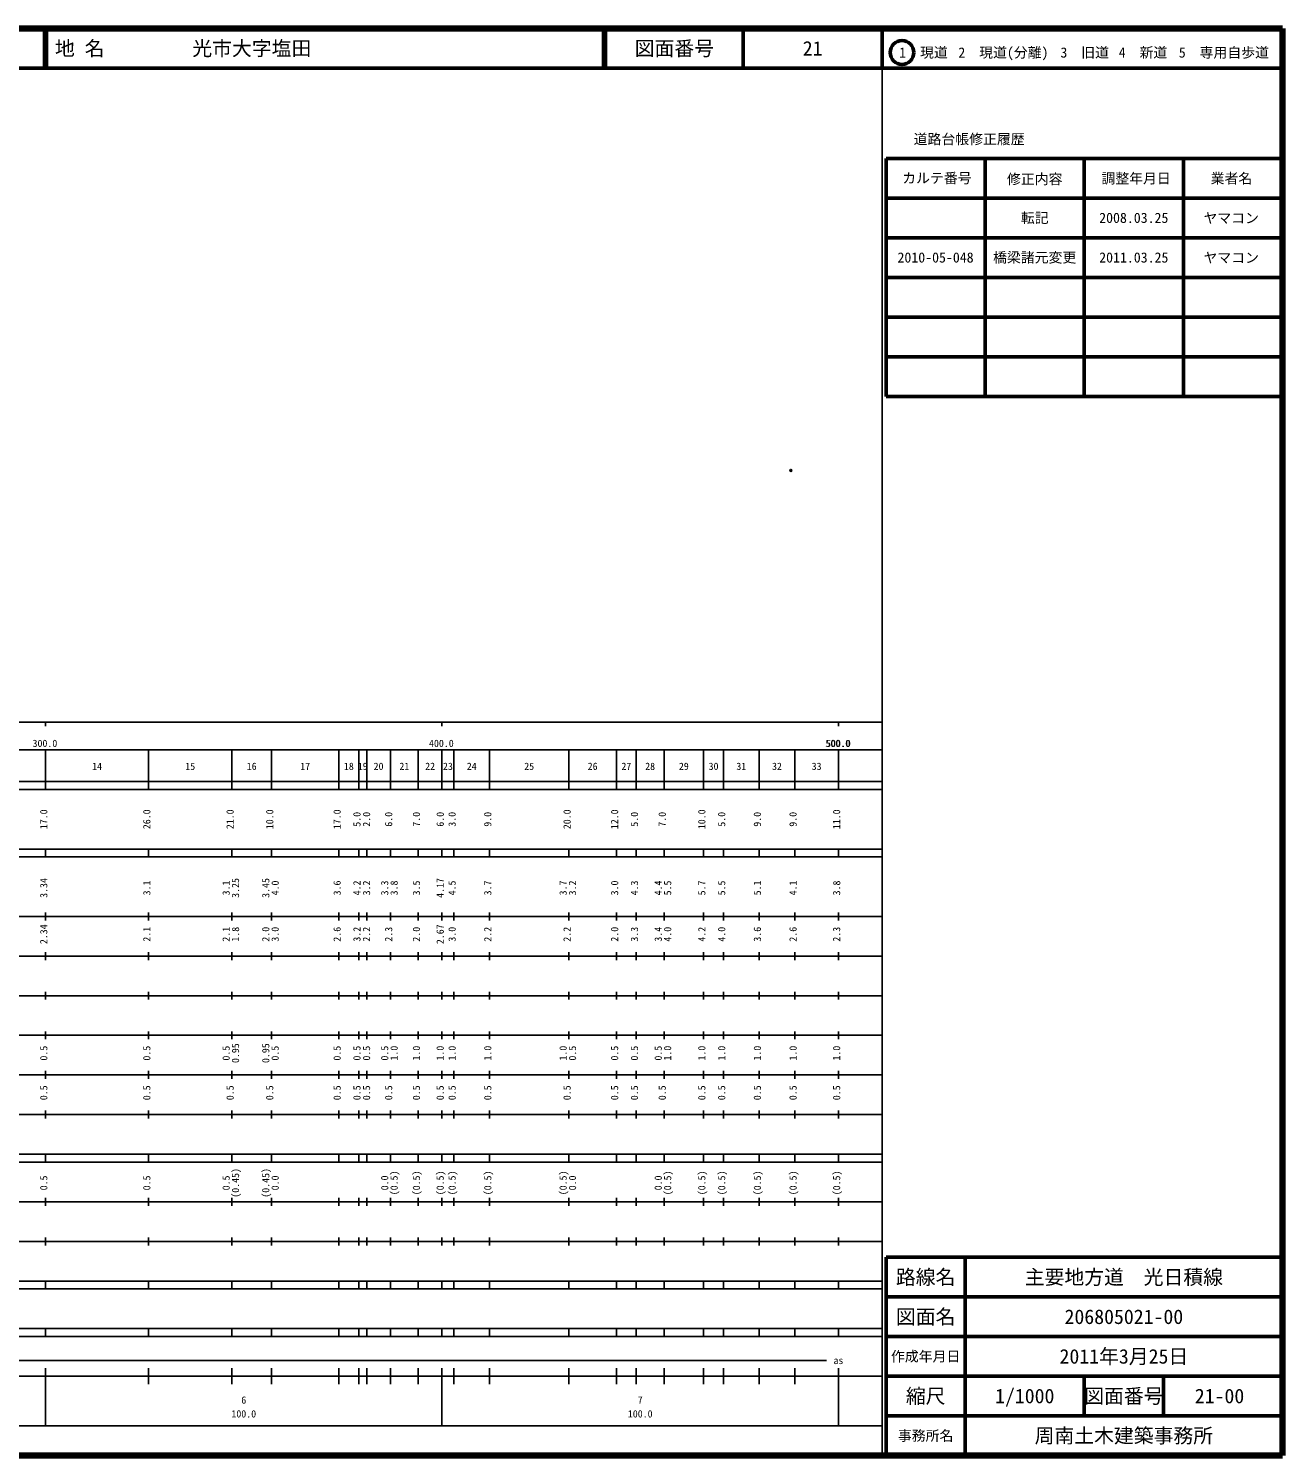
# Model space of a CAD drawing. Units: millimetres on the paper. Extents: x 40 to 680, y 20 to 380.
# Drawn here: x 363.7 to 680, y 20 to 380 of the extents above; entities that cross this region are included whole.
import ezdxf
from ezdxf.enums import TextEntityAlignment as Align

# ---------------------------------------------------------------- set-up
doc = ezdxf.new("R2010")
doc.units = ezdxf.units.MM
doc.header["$PDMODE"] = 32
doc.header["$PDSIZE"] = 0.5
doc.layers.add('M-OTRS', color=6, linetype='Continuous')
doc.layers.add('M-TTL-TXT', color=7, linetype='Continuous')
for name, color, linetype, lineweight in [('M-TTL', 2, 'Continuous', 140), ('M-TTL-BAND', 7, 'Continuous', 25), ('M-TTL-FRAM', 2, 'Continuous', 50), ('M-TTL-LINE', 7, 'Continuous', 50)]:
    doc.layers.add(name, color=color, linetype=linetype, lineweight=lineweight)
doc.styles.add('ＭＳ ゴシック', font='')
doc.styles.get('ＭＳ ゴシック').set_extended_font_data('MS Gothic')

msp = doc.modelspace()

# ---------------------------------------------------------------- linework, layer by layer
at = {"layer": 'M-OTRS'}
msp.add_point((556.022, 268.506), dxfattribs=at)
at = {"layer": 'M-TTL'}
for p, q in [((680, 380), (40, 380)), ((680, 20), (680, 380)), ((40, 20), (680, 20))]:
    msp.add_line(p, q, dxfattribs=at)
at = {"layer": 'M-TTL-BAND'}
for p, q in [((579, 20), (579, 370)), ((40, 205), (579, 205)), ((368, 205), (368, 204)), ((468, 205), (468, 204)), ((568, 205), (568, 204)), ((68, 198), (579, 198)), ((368, 188), (368, 198)), ((394, 188), (394, 198)), ((415, 188), (415, 198)), ((425, 188), (425, 198)), ((442, 188), (442, 198)), ((447, 188), (447, 198)), ((449, 188), (449, 198)), ((455, 188), (455, 198)), ((462, 188), (462, 198)), ((468, 188), (468, 198)), ((471, 188), (471, 198)), ((480, 188), (480, 198)), ((500, 188), (500, 198)), ((512, 188), (512, 198)), ((517, 188), (517, 198)), ((524, 188), (524, 198)), ((534, 188), (534, 198)), ((539, 188), (539, 198)), ((548, 188), (548, 198)), ((557, 188), (557, 198)), ((568, 188), (568, 198)), ((40, 190), (579, 190)), ((40, 188), (579, 188)), ((40, 173), (579, 173)), ((368, 171), (368, 173)), ((394, 171), (394, 173)), ((415, 171), (415, 173)), ((425, 171), (425, 173)), ((442, 171), (442, 173)), ((447, 171), (447, 173)), ((449, 171), (449, 173)), ((455, 171), (455, 173)), ((462, 171), (462, 173)), ((468, 171), (468, 173)), ((471, 171), (471, 173)), ((480, 171), (480, 173)), ((500, 171), (500, 173)), ((512, 171), (512, 173)), ((517, 171), (517, 173)), ((524, 171), (524, 173)), ((534, 171), (534, 173)), ((539, 171), (539, 173)), ((548, 171), (548, 173)), ((557, 171), (557, 173)), ((568, 171), (568, 173)), ((40, 171), (579, 171)), ((40, 156), (579, 156)), ((368, 155), (368, 157)), ((394, 155), (394, 157)), ((415, 155), (415, 157)), ((425, 155), (425, 157)), ((442, 155), (442, 157)), ((447, 155), (447, 157)), ((449, 155), (449, 157)), ((455, 155), (455, 157)), ((462, 155), (462, 157)), ((468, 155), (468, 157)), ((471, 155), (471, 157)), ((480, 155), (480, 157)), ((500, 155), (500, 157)), ((512, 155), (512, 157)), ((517, 155), (517, 157)), ((524, 155), (524, 157)), ((534, 155), (534, 157)), ((539, 155), (539, 157)), ((548, 155), (548, 157)), ((557, 155), (557, 157)), ((568, 155), (568, 157)), ((46, 146), (579, 146)), ((368, 145), (368, 147)), ((394, 145), (394, 147)), ((415, 145), (415, 147)), ((425, 145), (425, 147)), ((442, 145), (442, 147)), ((447, 145), (447, 147)), ((449, 145), (449, 147)), ((455, 145), (455, 147)), ((462, 145), (462, 147)), ((468, 145), (468, 147)), ((471, 145), (471, 147)), ((480, 145), (480, 147)), ((500, 145), (500, 147)), ((512, 145), (512, 147)), ((517, 145), (517, 147)), ((524, 145), (524, 147)), ((534, 145), (534, 147)), ((539, 145), (539, 147)), ((548, 145), (548, 147)), ((557, 145), (557, 147)), ((568, 145), (568, 147)), ((368, 135), (368, 137)), ((394, 135), (394, 137)), ((415, 135), (415, 137)), ((425, 135), (425, 137)), ((442, 135), (442, 137)), ((447, 135), (447, 137)), ((449, 135), (449, 137)), ((455, 135), (455, 137)), ((462, 135), (462, 137)), ((468, 135), (468, 137)), ((471, 135), (471, 137)), ((480, 135), (480, 137)), ((500, 135), (500, 137)), ((512, 135), (512, 137)), ((517, 135), (517, 137)), ((524, 135), (524, 137)), ((534, 135), (534, 137)), ((539, 135), (539, 137)), ((548, 135), (548, 137)), ((557, 135), (557, 137)), ((568, 135), (568, 137)), ((52, 136), (579, 136)), ((46, 126), (579, 126)), ((368, 125), (368, 127)), ((394, 125), (394, 127)), ((415, 125), (415, 127)), ((425, 125), (425, 127)), ((442, 125), (442, 127)), ((447, 125), (447, 127)), ((449, 125), (449, 127)), ((455, 125), (455, 127)), ((462, 125), (462, 127)), ((468, 125), (468, 127)), ((471, 125), (471, 127)), ((480, 125), (480, 127)), ((500, 125), (500, 127)), ((512, 125), (512, 127)), ((517, 125), (517, 127)), ((524, 125), (524, 127)), ((534, 125), (534, 127)), ((539, 125), (539, 127)), ((548, 125), (548, 127)), ((557, 125), (557, 127)), ((568, 125), (568, 127)), ((52, 116), (579, 116)), ((368, 115), (368, 117)), ((394, 115), (394, 117)), ((415, 115), (415, 117)), ((425, 115), (425, 117)), ((442, 115), (442, 117)), ((447, 115), (447, 117)), ((449, 115), (449, 117)), ((455, 115), (455, 117)), ((462, 115), (462, 117)), ((468, 115), (468, 117)), ((471, 115), (471, 117)), ((480, 115), (480, 117)), ((500, 115), (500, 117)), ((512, 115), (512, 117)), ((517, 115), (517, 117)), ((524, 115), (524, 117)), ((534, 115), (534, 117)), ((539, 115), (539, 117)), ((548, 115), (548, 117)), ((557, 115), (557, 117)), ((568, 115), (568, 117)), ((46, 106), (579, 106)), ((368, 105), (368, 107)), ((394, 105), (394, 107)), ((415, 105), (415, 107)), ((425, 105), (425, 107)), ((442, 105), (442, 107)), ((447, 105), (447, 107)), ((449, 105), (449, 107)), ((455, 105), (455, 107)), ((462, 105), (462, 107)), ((468, 105), (468, 107)), ((471, 105), (471, 107)), ((480, 105), (480, 107)), ((500, 105), (500, 107)), ((512, 105), (512, 107)), ((517, 105), (517, 107)), ((524, 105), (524, 107)), ((534, 105), (534, 107)), ((539, 105), (539, 107)), ((548, 105), (548, 107)), ((557, 105), (557, 107)), ((568, 105), (568, 107)), ((40, 96), (579, 96)), ((40, 94), (579, 94)), ((368, 94), (368, 96)), ((394, 94), (394, 96)), ((415, 94), (415, 96)), ((425, 94), (425, 96)), ((442, 94), (442, 96)), ((447, 94), (447, 96)), ((449, 94), (449, 96)), ((455, 94), (455, 96)), ((462, 94), (462, 96)), ((468, 94), (468, 96)), ((471, 94), (471, 96)), ((480, 94), (480, 96)), ((500, 94), (500, 96)), ((512, 94), (512, 96)), ((517, 94), (517, 96)), ((524, 94), (524, 96)), ((534, 94), (534, 96)), ((539, 94), (539, 96)), ((548, 94), (548, 96)), ((557, 94), (557, 96)), ((568, 94), (568, 96)), ((49, 84), (579, 84)), ((368, 83), (368, 85)), ((394, 83), (394, 85)), ((415, 83), (415, 85)), ((425, 83), (425, 85)), ((442, 83), (442, 85)), ((447, 83), (447, 85)), ((449, 83), (449, 85)), ((455, 83), (455, 85)), ((462, 83), (462, 85)), ((468, 83), (468, 85)), ((471, 83), (471, 85)), ((480, 83), (480, 85)), ((500, 83), (500, 85)), ((512, 83), (512, 85)), ((517, 83), (517, 85)), ((524, 83), (524, 85)), ((534, 83), (534, 85)), ((539, 83), (539, 85)), ((548, 83), (548, 85)), ((557, 83), (557, 85)), ((568, 83), (568, 85)), ((40, 74), (579, 74)), ((368, 73), (368, 75)), ((394, 73), (394, 75)), ((415, 73), (415, 75)), ((425, 73), (425, 75)), ((442, 73), (442, 75)), ((447, 73), (447, 75)), ((449, 73), (449, 75)), ((455, 73), (455, 75)), ((462, 73), (462, 75)), ((468, 73), (468, 75)), ((471, 73), (471, 75)), ((480, 73), (480, 75)), ((500, 73), (500, 75)), ((512, 73), (512, 75)), ((517, 73), (517, 75)), ((524, 73), (524, 75)), ((534, 73), (534, 75)), ((539, 73), (539, 75)), ((548, 73), (548, 75)), ((557, 73), (557, 75)), ((568, 73), (568, 75)), ((40, 64), (579, 64)), ((40, 62), (579, 62)), ((368, 62), (368, 64)), ((394, 62), (394, 64)), ((415, 62), (415, 64)), ((425, 62), (425, 64)), ((442, 62), (442, 64)), ((447, 62), (447, 64)), ((449, 62), (449, 64)), ((455, 62), (455, 64)), ((462, 62), (462, 64)), ((468, 62), (468, 64)), ((471, 62), (471, 64)), ((480, 62), (480, 64)), ((500, 62), (500, 64)), ((512, 62), (512, 64)), ((517, 62), (517, 64)), ((524, 62), (524, 64)), ((534, 62), (534, 64)), ((539, 62), (539, 64)), ((548, 62), (548, 64)), ((557, 62), (557, 64)), ((568, 62), (568, 64)), ((40, 52), (579, 52)), ((368, 50), (368, 52)), ((394, 50), (394, 52)), ((415, 50), (415, 52)), ((425, 50), (425, 52)), ((442, 50), (442, 52)), ((447, 50), (447, 52)), ((449, 50), (449, 52)), ((455, 50), (455, 52)), ((462, 50), (462, 52)), ((468, 50), (468, 52)), ((471, 50), (471, 52)), ((480, 50), (480, 52)), ((500, 50), (500, 52)), ((512, 50), (512, 52)), ((517, 50), (517, 52)), ((524, 50), (524, 52)), ((534, 50), (534, 52)), ((539, 50), (539, 52)), ((548, 50), (548, 52)), ((557, 50), (557, 52)), ((568, 50), (568, 52)), ((40, 50), (579, 50)), ((71, 44), (565, 44)), ((40, 40), (579, 40)), ((368, 27.5), (368, 42)), ((394, 38), (394, 42)), ((415, 38), (415, 42)), ((425, 38), (425, 42)), ((442, 38), (442, 42)), ((447, 38), (447, 42)), ((449, 38), (449, 42)), ((455, 38), (455, 42)), ((462, 38), (462, 42)), ((468, 27.5), (468, 42)), ((471, 38), (471, 42)), ((480, 38), (480, 42)), ((500, 38), (500, 42)), ((512, 38), (512, 42)), ((517, 38), (517, 42)), ((524, 38), (524, 42)), ((534, 38), (534, 42)), ((539, 38), (539, 42)), ((548, 38), (548, 42)), ((557, 38), (557, 42)), ((568, 27.5), (568, 42)), ((68, 27.5), (579, 27.5))]:
    msp.add_line(p, q, dxfattribs=at)
at = {"layer": 'M-TTL-FRAM'}
for p, q in [((580, 347.197), (580, 287.197)), ((580, 347.197), (680, 347.197)), ((580, 287.197), (680, 287.197)), ((680, 70), (580, 70)), ((580, 70), (580, 20))]:
    msp.add_line(p, q, dxfattribs=at)
at = {"layer": 'M-TTL-LINE'}
for p, q in [((367.75, 380), (367.75, 370)), ((368.25, 380), (368.25, 370)), ((508.747, 380), (508.747, 370)), ((509.247, 380), (509.247, 370)), ((543.997, 380), (543.997, 370)), ((579, 380), (579, 370)), ((40, 370), (680, 370)), ((605, 347.197), (605, 287.197)), ((630, 347.197), (630, 287.197)), ((655, 347.197), (655, 287.197)), ((580, 337.197), (680, 337.197)), ((580, 327.197), (680, 327.197)), ((580, 317.197), (680, 317.197)), ((580, 307.197), (680, 307.197)), ((580, 297.197), (680, 297.197)), ((600, 70), (600, 20)), ((680, 60), (580, 60)), ((680, 50), (580, 50)), ((680, 40), (580, 40)), ((630, 40), (630, 30)), ((650, 40), (650, 30)), ((680, 30), (580, 30))]:
    msp.add_line(p, q, dxfattribs=at)
msp.add_circle((584.031, 373.958), 3, dxfattribs=at)

# ---------------------------------------------------------------- texts
at = {"layer": 'M-TTL-BAND', "style": 'ＭＳ ゴシック'}
for s, p in [('300.0', (367.844, 198.195)), ('400.0', (467.844, 198.195)), ('500.0', (567.844, 198.195)), ('500.0', (568, 198.195)), ('14', (381, 192.405)), ('15', (404.5, 192.405)), ('16', (420, 192.405)), ('17', (433.5, 192.405)), ('18', (444.5, 192.405)), ('19', (448, 192.405)), ('20', (452, 192.405)), ('21', (458.5, 192.405)), ('22', (465, 192.405)), ('23', (469.5, 192.405)), ('24', (475.5, 192.405)), ('25', (490, 192.405)), ('26', (506, 192.405)), ('27', (514.5, 192.405)), ('28', (520.5, 192.405)), ('29', (529, 192.405)), ('30', (536.5, 192.405)), ('31', (543.5, 192.405)), ('32', (552.5, 192.405)), ('33', (562.5, 192.405)), ('as', (568, 42.5)), ('6', (418, 32.523)), ('7', (518, 32.523)), ('100.0', (418, 29.033)), ('100.0', (518, 29.033))]:
    msp.add_text(s, height=1.833, dxfattribs=at).set_placement(p, align=Align.BOTTOM_CENTER)
for s, p in [('17.0', (369, 180.5)), ('26.0', (395, 180.5)), ('21.0', (416, 180.5)), ('10.0', (426, 180.5)), ('17.0', (443, 180.5)), ('5.0', (448, 180.5)), ('2.0', (450.425, 180.5)), ('6.0', (456, 180.5)), ('7.0', (463, 180.5)), ('6.0', (469, 180.5)), ('3.0', (472, 180.5)), ('9.0', (481, 180.5)), ('20.0', (501, 180.5)), ('12.0', (513, 180.5)), ('5.0', (518, 180.5)), ('7.0', (525, 180.5)), ('10.0', (535, 180.5)), ('5.0', (540, 180.5)), ('9.0', (549, 180.5)), ('9.0', (558, 180.5)), ('11.0', (569, 180.5)), ('3.34', (369, 163.174)), ('3.1', (395, 163.174)), ('3.1', (415, 163.174)), ('3.25', (417.37, 163.174)), ('3.45', (425, 163.174)), ('4.0', (427.37, 163.174)), ('3.6', (443, 163.174)), ('4.2', (448, 163.174)), ('3.2', (450.425, 163.174)), ('3.3', (455, 163.174)), ('3.8', (457.37, 163.174)), ('3.5', (463, 163.174)), ('4.17', (469, 163.174)), ('4.5', (472, 163.174)), ('3.7', (481, 163.174)), ('3.7', (500, 163.174)), ('3.2', (502.37, 163.174)), ('3.0', (513, 163.174)), ('4.3', (518, 163.174)), ('4.4', (524, 163.174)), ('5.5', (526.37, 163.174)), ('5.7', (535, 163.174)), ('5.5', (540, 163.174)), ('5.1', (549, 163.174)), ('4.1', (558, 163.174)), ('3.8', (569, 163.174)), ('2.34', (369, 151.5)), ('2.1', (395, 151.5)), ('2.1', (415, 151.5)), ('1.8', (417.37, 151.5)), ('2.0', (425, 151.5)), ('3.0', (427.37, 151.5)), ('2.6', (443, 151.5)), ('3.2', (448, 151.5)), ('2.2', (450.425, 151.5)), ('2.3', (456, 151.5)), ('2.0', (463, 151.5)), ('2.67', (469, 151.5)), ('3.0', (472, 151.5)), ('2.2', (481, 151.5)), ('2.2', (501, 151.5)), ('2.0', (513, 151.5)), ('3.3', (518, 151.5)), ('3.4', (524, 151.5)), ('4.0', (526.37, 151.5)), ('4.2', (535, 151.5)), ('4.0', (540, 151.5)), ('3.6', (549, 151.5)), ('2.6', (558, 151.5)), ('2.3', (569, 151.5)), ('0.5', (369, 121.5)), ('0.5', (395, 121.5)), ('0.5', (415, 121.5)), ('0.95', (417.37, 121.5)), ('0.95', (425, 121.5)), ('0.5', (427.37, 121.5)), ('0.5', (443, 121.5)), ('0.5', (448, 121.5)), ('0.5', (450.425, 121.5)), ('0.5', (455, 121.5)), ('1.0', (457.37, 121.5)), ('1.0', (463, 121.5)), ('1.0', (469, 121.5)), ('1.0', (472, 121.5)), ('1.0', (481, 121.5)), ('1.0', (500, 121.5)), ('0.5', (502.37, 121.5)), ('0.5', (513, 121.5)), ('0.5', (518, 121.5)), ('0.5', (524, 121.5)), ('1.0', (526.37, 121.5)), ('1.0', (535, 121.5)), ('1.0', (540, 121.5)), ('1.0', (549, 121.5)), ('1.0', (558, 121.5)), ('1.0', (569, 121.5)), ('0.5', (369, 111.5)), ('0.5', (395, 111.5)), ('0.5', (416, 111.5)), ('0.5', (426, 111.5)), ('0.5', (443, 111.5)), ('0.5', (448, 111.5)), ('0.5', (450.425, 111.5)), ('0.5', (456, 111.5)), ('0.5', (463, 111.5)), ('0.5', (469, 111.5)), ('0.5', (472, 111.5)), ('0.5', (481, 111.5)), ('0.5', (501, 111.5)), ('0.5', (513, 111.5)), ('0.5', (518, 111.5)), ('0.5', (525, 111.5)), ('0.5', (535, 111.5)), ('0.5', (540, 111.5)), ('0.5', (549, 111.5)), ('0.5', (558, 111.5)), ('0.5', (569, 111.5)), ('0.5', (369, 88.764)), ('0.5', (395, 88.764)), ('0.5', (415, 88.764)), ('(0.45)', (417.37, 88.764)), ('(0.45)', (425, 88.764)), ('0.0', (427.37, 88.764)), ('0.0', (455, 88.764)), ('(0.5)', (457.37, 88.764)), ('(0.5)', (463, 88.764)), ('(0.5)', (469, 88.764)), ('(0.5)', (472, 88.764)), ('(0.5)', (481, 88.764)), ('(0.5)', (500, 88.764)), ('0.0', (502.37, 88.764)), ('0.0', (524, 88.764)), ('(0.5)', (526.37, 88.764)), ('(0.5)', (535, 88.764)), ('(0.5)', (540, 88.764)), ('(0.5)', (549, 88.764)), ('(0.5)', (558, 88.764)), ('(0.5)', (569, 88.764))]:
    msp.add_text(s, height=1.833, rotation=90, dxfattribs=at).set_placement(p, align=Align.BOTTOM_CENTER)
at = {"layer": 'M-TTL-TXT', "style": 'ＭＳ ゴシック'}
for s, p in [('地 名', (370.38, 375)), ('光市大字塩田', (405.024, 375))]:
    msp.add_text(s, height=3.666, dxfattribs=at).set_placement(p, align=Align.MIDDLE_LEFT)
for s, height, p in [('図面番号', 3.666, (526.622, 375)), ('21', 3.666, (561.497, 375)), ('1\u3000現道', 2.566, (589.448, 373.958)), ('2\u3000現道(分離)', 2.566, (609.619, 373.958)), ('3\u3000旧道', 2.566, (630.121, 373.958)), ('4\u3000新道', 2.566, (644.824, 373.958)), ('5\u3000専用自歩道', 2.566, (665.228, 373.958)), ('道路台帳修正履歴', 2.566, (600.968, 352.113)), ('カルテ番号', 2.566, (592.839, 342.277)), ('修正内容', 2.566, (617.509, 342.023)), ('調整年月日', 2.566, (643.089, 342.197)), ('業者名', 2.566, (667.134, 342.197)), ('転記', 2.566, (617.5, 332.245)), ('2008.03.25', 2.566, (642.5, 332.245)), ('ヤマコン', 2.566, (667.077, 332.189)), ('2010-05-048', 2.566, (592.5, 322.245)), ('橋梁諸元変更', 2.566, (617.5, 322.245)), ('2011.03.25', 2.566, (642.5, 322.245)), ('ヤマコン', 2.566, (667.077, 322.189)), ('路線名', 3.666, (590, 65)), ('路線名', 3.666, (590, 65)), ('主要地方道\u3000光日積線', 3.666, (640, 65)), ('図面名', 3.666, (590, 55)), ('図面名', 3.666, (590, 55)), ('206805021-00', 3.666, (640, 55)), ('2011年3月25日', 3.666, (640, 45)), ('作成年月日', 2.566, (590, 45)), ('作成年月日', 2.566, (590, 45)), ('縮尺', 3.666, (590, 35)), ('縮尺', 3.666, (590, 35)), ('1/1000', 3.666, (615, 35)), ('図面番号', 3.666, (640, 35)), ('図面番号', 3.666, (640, 35)), ('21-00', 3.666, (664.125, 35)), ('事務所名', 2.566, (590, 25)), ('事務所名', 2.566, (590, 25)), ('周南土木建築事務所', 3.666, (640, 25))]:
    msp.add_text(s, height=height, dxfattribs=at).set_placement(p, align=Align.MIDDLE_CENTER)

doc.saveas('drawing.dxf')
